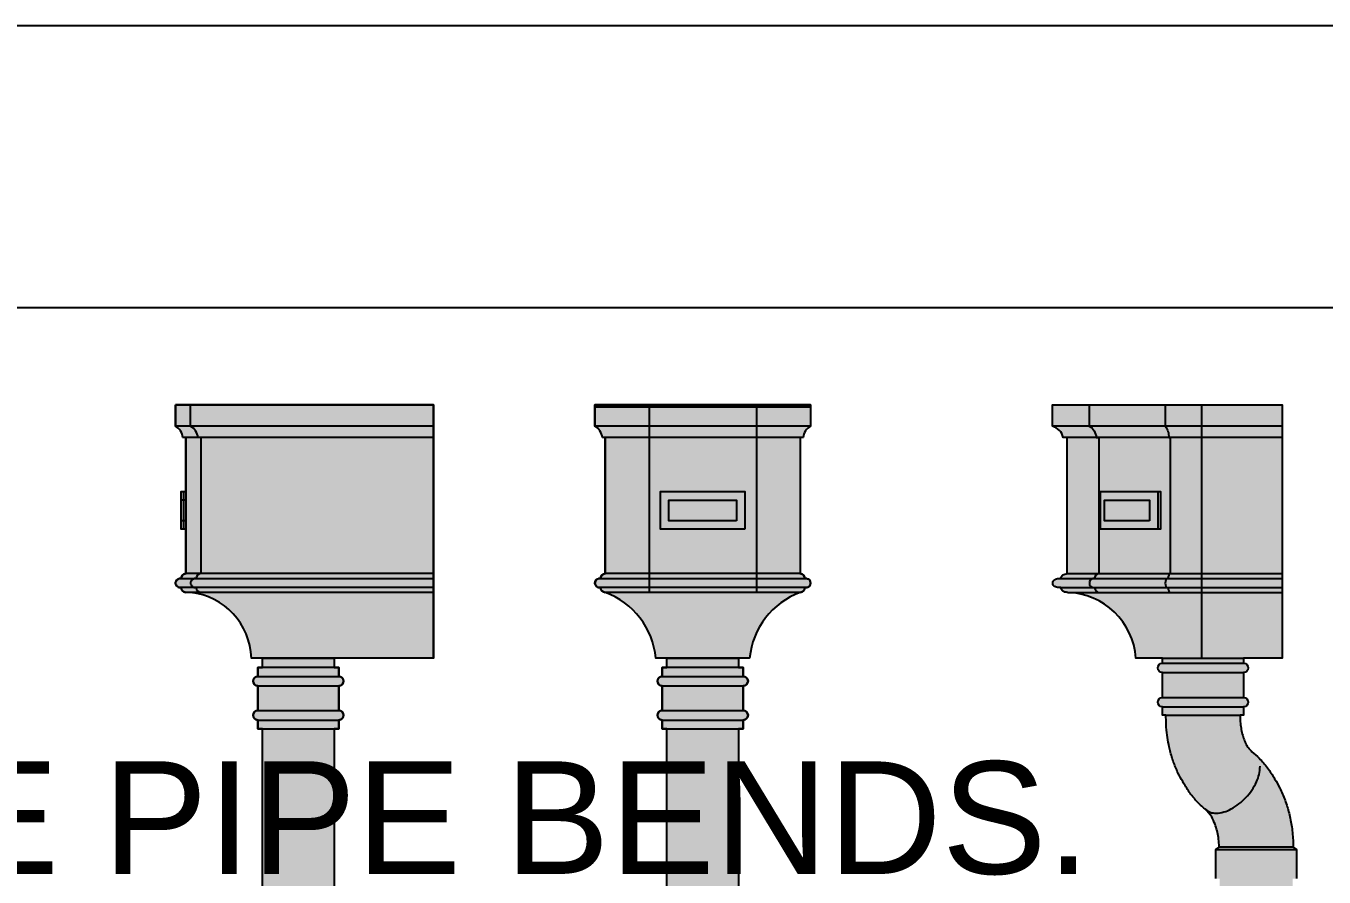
# Model space of a CAD drawing. Header units: millimetres. Extents: x 0 to 23312, y -3206 to 11448.
# Drawn here: x 16086 to 17469, y 10541 to 11448 of the extents above; entities that cross this region are included whole.
import ezdxf

# ---------------------------------------------------------------- set-up
doc = ezdxf.new("R2010")
doc.units = ezdxf.units.MM
doc.header["$LTSCALE"] = 10
for name, color, linetype in [('18 - Ladder Beam', 6, 'Continuous'), ('40 - Detail Outline', 142, 'Continuous'), ('41 - Detail', 7, 'Continuous')]:
    doc.layers.add(name, color=color, linetype=linetype)
doc.styles.add('1-20', font='romans.shx', dxfattribs={"width": 0.8, "height": 40})

msp = doc.modelspace()

# ---------------------------------------------------------------- hatches: boundary and pattern name
at = {"layer": '40 - Detail Outline', "ltscale": 10}
h = msp.add_hatch(color=69, dxfattribs=at)
h.dxf.hatch_style = 1
edge = h.paths.add_edge_path()
edge.add_line((16244.94471514746, 11043.91506429921), (16519.94471514746, 11043.91506429921))
edge.add_line((16519.94471514746, 11043.91506429921), (16519.94471514746, 10773.91506429921))
edge.add_line((16519.94471514746, 10773.91506429921), (16414.04471514746, 10773.91506429921))
edge.add_line((16414.04471514746, 10773.91506429921), (16414.04471514746, 10763.91506429921))
edge.add_line((16414.04471514746, 10763.91506429921), (16418.69471514746, 10763.91506429921))
edge.add_arc((16418.69471514746, 10763.41506429921), 0.500000000003638, 4.16889633925166e-10, 89.99999999958311, ccw=False)
edge.add_line((16419.19471514746, 10763.41506429921), (16419.19471514746, 10754.41506429921))
edge.add_arc((16419.19471514746, 10749.41506429921), 5, -90, 90, ccw=False)
edge.add_line((16419.19471514746, 10744.41506429921), (16419.19471514746, 10717.91506429921))
edge.add_arc((16419.19471514746, 10712.91506429921), 5, -90, 90, ccw=False)
edge.add_line((16419.19471514746, 10707.91506429921), (16419.19471514746, 10698.91506429921))
edge.add_arc((16418.69471514746, 10698.91506429922), 0.500000000003638, 270.0000000004169, 359.9999999995831, ccw=False)
edge.add_line((16418.69471514746, 10698.41506429921), (16414.04471514746, 10698.41506429921))
edge.add_line((16414.04471514746, 10698.41506429921), (16414.04471514746, 10510.70235918454))
edge.add_line((16414.04471514746, 10510.70235918454), (16418.69471514746, 10510.70235918454))
edge.add_arc((16418.69471514746, 10510.20235918453), 0.500000000007276, 8.33779267850332e-10, 89.99999999916622, ccw=False)
edge.add_line((16419.19471514746, 10510.20235918454), (16419.19471514746, 10501.20235918454))
edge.add_arc((16419.19471514746, 10496.20235918454), 4.999999999998181, -2.091837814077735e-11, 90, ccw=False)
edge.add_line((16424.19471514746, 10496.20235918454), (16424.19471514746, 10488.45235918454))
edge.add_line((16424.19471514746, 10488.45235918454), (16425.31771577109, 10488.41726755574))
edge.add_line((16425.31771577109, 10488.41726755574), (16425.31771577109, 10490.45235918454))
edge.add_line((16425.31771577109, 10490.45235918454), (16512.44471514746, 10490.45235918454))
edge.add_line((16512.44471514746, 10490.45235918454), (16512.44471514746, 10497.95238968411))
edge.add_line((16512.44471514746, 10497.95238968411), (16519.94471514746, 10498.45238968411))
edge.add_line((16519.94471514746, 10498.45238968411), (16519.94471514746, 10457.45238968411))
edge.add_line((16519.94471514746, 10457.45238968411), (16512.44471514746, 10457.95238968411))
edge.add_line((16512.44471514746, 10457.95238968411), (16512.44471514746, 10465.45235918454))
edge.add_line((16512.44471514746, 10465.45235918454), (16425.31771577109, 10465.45235918454))
edge.add_line((16425.31771577109, 10465.45235918454), (16425.31771577109, 10467.48745081334))
edge.add_line((16425.31771577109, 10467.48745081334), (16424.19471514746, 10467.45235918454))
edge.add_line((16424.19471514746, 10467.45235918454), (16424.19471514746, 10459.70235918454))
edge.add_arc((16419.19471514746, 10459.70235918454), 5, -90, 2.091837814077735e-11, ccw=False)
edge.add_line((16419.19471514746, 10454.70235918454), (16419.19471514746, 10445.70235918454))
edge.add_arc((16418.69471514746, 10445.70235918454), 0.5, -90, 0, ccw=False)
edge.add_line((16418.69471514746, 10445.20235918454), (16414.04471514746, 10445.20235918454))
edge.add_line((16414.04471514746, 10445.20235918454), (16414.04471514747, 10051.5303720703))
edge.add_line((16414.04471514747, 10051.5303720703), (16418.69471514747, 10051.5303720703))
edge.add_arc((16418.69471514747, 10051.03037207029), 0.500000000003638, 4.16889633925166e-10, 89.99999999958311, ccw=False)
edge.add_line((16419.19471514747, 10051.0303720703), (16419.19471514747, 10042.0303720703))
edge.add_arc((16419.19471514747, 10037.0303720703), 4.999999999998181, -2.091837814077735e-11, 90, ccw=False)
edge.add_line((16424.19471514747, 10037.0303720703), (16424.19471514747, 10029.2803720703))
edge.add_line((16424.19471514747, 10029.2803720703), (16425.3177157711, 10029.2803720703))
edge.add_line((16425.3177157711, 10029.2803720703), (16425.3177157711, 10031.2803720703))
edge.add_line((16425.3177157711, 10031.2803720703), (16547.44471514746, 10031.2803720703))
edge.add_line((16547.44471514746, 10031.2803720703), (16547.44471514746, 10038.78040256987))
edge.add_line((16547.44471514746, 10038.78040256987), (16554.94471514746, 10039.28040256987))
edge.add_line((16554.94471514746, 10039.28040256987), (16554.94471514746, 9998.280402569872))
edge.add_line((16554.94471514746, 9998.280402569872), (16547.44471514746, 9998.780402569872))
edge.add_line((16547.44471514746, 9998.780402569872), (16547.44471514746, 10006.2803720703))
edge.add_line((16547.44471514746, 10006.2803720703), (16425.3177157711, 10006.2803720703))
edge.add_line((16425.3177157711, 10006.2803720703), (16425.3177157711, 10008.3154636991))
edge.add_line((16425.3177157711, 10008.3154636991), (16424.19471514747, 10008.2803720703))
edge.add_line((16424.19471514747, 10008.2803720703), (16424.19471514747, 10000.5303720703))
edge.add_arc((16419.19471514747, 10000.5303720703), 5, -90, 2.091837814077735e-11, ccw=False)
edge.add_line((16419.19471514747, 9995.530372070298), (16419.19471514747, 9986.530372070298))
edge.add_line((16419.19471514747, 9986.530372070298), (16418.69471514747, 9986.030372070298))
edge.add_line((16418.69471514747, 9986.030372070298), (16414.04471514747, 9986.030372070265))
edge.add_line((16414.04471514747, 9986.030372070265), (16414.04471514747, 9829.268812071616))
edge.add_line((16414.04471514747, 9829.268812071616), (16337.84471514747, 9829.268812071616))
edge.add_line((16337.84471514747, 9829.268812071616), (16337.84471514747, 9986.030372070298))
edge.add_line((16337.84471514747, 9986.030372070298), (16333.19471514747, 9986.030372070298))
edge.add_arc((16333.19471514748, 9986.530372070305), 0.500000000007276, 180.0000000008338, 269.99999999937467, ccw=False)
edge.add_line((16332.69471514747, 9986.530372070298), (16332.69471514741, 9995.530372070298))
edge.add_arc((16332.69471514747, 10000.5303720703), 5, 89.99999999924961, 269.9999999992496, ccw=False)
edge.add_line((16332.69471514754, 10005.5303720703), (16332.69471514754, 10032.0303720703))
edge.add_arc((16332.69471514754, 10037.0303720703), 5, 90, 270, ccw=False)
edge.add_line((16332.69471514754, 10042.0303720703), (16332.69471514747, 10051.0303720703))
edge.add_arc((16333.19471514748, 10051.03037207029), 0.500000000003638, 90.00000000041689, 179.9999999995831, ccw=False)
edge.add_line((16333.19471514747, 10051.5303720703), (16337.84471514746, 10051.5303720703))
edge.add_line((16337.84471514746, 10051.5303720703), (16337.84471514746, 10445.20235918454))
edge.add_line((16337.84471514746, 10445.20235918454), (16333.19471514746, 10445.20235918454))
edge.add_arc((16333.19471514747, 10445.70235918454), 0.500000000003638, 180.0000000004169, 269.9999999995831, ccw=False)
edge.add_line((16332.69471514746, 10445.70235918454), (16332.69471514746, 10454.70235918454))
edge.add_arc((16332.69471514746, 10459.70235918454), 4.999999999998181, 90, 270, ccw=False)
edge.add_line((16332.69471514746, 10464.70235918454), (16332.69471514746, 10491.20235918454))
edge.add_arc((16332.69471514746, 10496.20235918454), 4.999999999998181, 90, 270, ccw=False)
edge.add_line((16332.69471514746, 10501.20235918454), (16332.69471514746, 10510.20235918454))
edge.add_arc((16333.19471514747, 10510.20235918454), 0.500000000003638, 90.00000000041689, 179.9999999995831, ccw=False)
edge.add_line((16333.19471514746, 10510.70235918454), (16337.84471514746, 10510.70235918454))
edge.add_line((16337.84471514746, 10510.70235918454), (16337.84471514746, 10698.41506429921))
edge.add_line((16337.84471514746, 10698.41506429921), (16333.19471514746, 10698.41506429921))
edge.add_arc((16333.19471514747, 10698.91506429922), 0.500000000003638, 180.0000000004169, 269.9999999995831, ccw=False)
edge.add_line((16332.69471514746, 10698.91506429921), (16332.69471514746, 10707.91506429921))
edge.add_arc((16332.69471514746, 10712.91506429921), 5, 90, 270, ccw=False)
edge.add_line((16332.69471514746, 10717.91506429921), (16332.69471514746, 10744.41506429921))
edge.add_arc((16332.69471514746, 10749.41506429921), 5, 90, 270, ccw=False)
edge.add_line((16332.69471514746, 10754.41506429921), (16332.69471514746, 10763.41506429921))
edge.add_arc((16333.19471514747, 10763.41506429921), 0.500000000007276, 90.00000000083378, 179.9999999991662, ccw=False)
edge.add_line((16333.19471514746, 10763.91506429921), (16337.84471514746, 10763.91506429921))
edge.add_line((16337.84471514746, 10763.91506429921), (16337.84471514746, 10773.91506429921))
edge.add_line((16337.84471514746, 10773.91506429921), (16325.94471514746, 10773.91506429921))
edge.add_arc((16253.15925611069, 10771.50713805079), 72.82527827623557, 1.894797594962886, 83.86300961171791)
edge.add_line((16260.94471514745, 10843.91506429921), (16255.9447151475, 10843.91506429921))
edge.add_arc((16256.37763868084, 10849.23526670664), 5.337787598035921, 181.7664252576093, 265.3478915647612, ccw=False)
edge.add_arc((16250.31456452864, 10854.40151545815), 5.380242507187845, 185.187445101701, 277.7746380904081, ccw=False)
edge.add_arc((16250.21775872651, 10853.48114409086), 5.279263386103068, 81.01351361606947, 175.2853507153465, ccw=False)
edge.add_arc((16256.37621288133, 10858.59782223606), 5.334721497187665, 94.63942427843688, 178.9497316405184, ccw=False)
edge.add_line((16255.94471514747, 10863.91506429922), (16255.94471514746, 10911.37240311076))
edge.add_line((16255.94471514746, 10911.37240311076), (16250.94471514746, 10911.37240311076))
edge.add_line((16250.94471514746, 10911.37240311076), (16250.94471514746, 10951.37240311076))
edge.add_line((16250.94471514746, 10951.37240311076), (16255.94471514746, 10951.37240311076))
edge.add_line((16255.94471514746, 10951.37240311076), (16255.94471514746, 11009.11506429921))
edge.add_line((16255.94471514746, 11009.11506429921), (16252.94471514746, 11009.11506429921))
edge.add_arc((16237.47988693232, 11007.47184548912), 15.55188348019644, 6.065218505009359, 61.31491654688374)
edge.add_line((16244.94471514748, 11021.11506429921), (16244.94471514748, 11043.91506429921))
h = msp.add_hatch(color=69, dxfattribs=at)
h.dxf.hatch_style = 1
edge = h.paths.add_edge_path()
edge.add_line((16768.78887425286, 9829.268812071616), (16768.78887425286, 9986.030372070298))
edge.add_line((16768.78887425286, 9986.030372070298), (16764.13887425286, 9986.030372070298))
edge.add_line((16764.13887425286, 9986.030372070298), (16763.63887425286, 9986.530372070298))
edge.add_line((16763.63887425286, 9986.530372070298), (16763.63887425286, 9995.530372070298))
edge.add_arc((16763.63887425286, 10000.5303720703), 5, 90, 270, ccw=False)
edge.add_line((16763.63887425286, 10005.5303720703), (16763.63887425286, 10010.49257984317))
edge.add_arc((16782.38887425286, 10018.7803720703), 20.50000000000003, 156.1538243013074, 203.8461756986926, ccw=False)
edge.add_line((16763.63887425286, 10027.06816429742), (16763.63887425286, 10032.0303720703))
edge.add_arc((16763.63887425286, 10037.0303720703), 5, 90, 270.00000000004167, ccw=False)
edge.add_line((16763.63887425286, 10042.0303720703), (16763.63887425286, 10051.0303720703))
edge.add_arc((16764.13887425287, 10051.03037207029), 0.500000000007276, 90.00000000083378, 179.9999999991662, ccw=False)
edge.add_line((16764.13887425286, 10051.5303720703), (16768.78887425285, 10051.5303720703))
edge.add_line((16768.78887425285, 10051.5303720703), (16768.78887425286, 10445.20235918454))
edge.add_line((16768.78887425286, 10445.20235918454), (16764.13887425286, 10445.20235918454))
edge.add_line((16764.13887425286, 10445.20235918454), (16763.63887425286, 10445.70235918454))
edge.add_line((16763.63887425286, 10445.70235918454), (16763.63887425286, 10454.70235918454))
edge.add_arc((16763.63887425286, 10459.70235918454), 5, 90, 270, ccw=False)
edge.add_line((16763.63887425286, 10464.70235918454), (16763.63887425286, 10469.66456695741))
edge.add_arc((16782.38887425286, 10477.95235918454), 20.50000000000003, 156.1538243013074, 203.8461756986926, ccw=False)
edge.add_line((16763.63887425286, 10486.24015141166), (16763.63887425286, 10491.20235918454))
edge.add_arc((16763.63887425286, 10496.20235918454), 4.999999999998181, 90, 270, ccw=False)
edge.add_line((16763.63887425286, 10501.20235918454), (16763.63887425286, 10510.20235918454))
edge.add_arc((16764.13887425287, 10510.20235918454), 0.500000000003638, 90.00000000041689, 179.9999999995831, ccw=False)
edge.add_line((16764.13887425286, 10510.70235918454), (16768.78887425286, 10510.70235918454))
edge.add_line((16768.78887425286, 10510.70235918454), (16768.78887425286, 10698.41506429921))
edge.add_line((16768.78887425286, 10698.41506429921), (16764.14436875836, 10698.41506429921))
edge.add_arc((16764.13892511687, 10698.91508553258), 0.5000508644615969, 180.0024329169312, 270.6237442338531, ccw=False)
edge.add_line((16763.63887425286, 10698.91506429921), (16763.63887425286, 10707.91506429921))
edge.add_arc((16763.63887425286, 10712.91506429921), 5, 90, 270, ccw=False)
edge.add_line((16763.63887425286, 10717.91506429921), (16763.63887425287, 10744.41506429921))
edge.add_arc((16763.63887425286, 10749.41506429921), 5, 90.00000000004172, 270.00000000004167, ccw=False)
edge.add_line((16763.63887425286, 10754.41506429921), (16763.63887425286, 10763.41506429921))
edge.add_arc((16764.13887425287, 10763.41506429921), 0.500000000007276, 90.00000000083378, 179.9999999991662, ccw=False)
edge.add_line((16764.13887425286, 10763.91506429921), (16768.78887425286, 10763.91506429921))
edge.add_line((16768.78887425286, 10763.91506429921), (16768.78887425286, 10773.91506429921))
edge.add_line((16768.78887425286, 10773.91506429921), (16756.88887425284, 10773.91506429937))
edge.add_arc((16674.45924064831, 10766.15506123285), 82.79409486049988, 5.378028208219111, 69.91721307197159)
edge.add_arc((16703.32037198681, 10849.23230636237), 5.334721497237649, 181.0502683591204, 265.36057572258727, ccw=False)
edge.add_line((16697.98654673076, 10849.13452297461), (16696.3472558942, 10849.13452297458))
edge.add_arc((16696.68105509941, 10853.91506429921), 4.792180846541191, 93.99416998851018, 266.0058300114898, ccw=False)
edge.add_line((16696.3472558942, 10858.69560562385), (16697.98654673073, 10858.69560562385))
edge.add_arc((16703.32037198674, 10858.59782223606), 5.334721497185846, 94.63942427867221, 178.949731640518, ccw=False)
edge.add_line((16702.88887425285, 10863.91506429921), (16702.88887425286, 11009.11506429928))
edge.add_line((16702.88887425286, 11009.11506429928), (16699.88887425286, 11009.11506429928))
edge.add_arc((16684.42404603773, 11007.47184548912), 15.55188348019631, 6.065218505258759, 61.31491654688374)
edge.add_line((16691.88887425288, 11021.11506429921), (16691.88887425286, 11043.91506429921))
edge.add_line((16691.88887425286, 11043.91506429921), (16806.88887425286, 11043.91506429921))
edge.add_line((16806.88887425286, 11043.91506429921), (16921.88887425286, 11043.91506429921))
edge.add_line((16921.88887425286, 11043.91506429921), (16921.88887425284, 11021.11506429921))
edge.add_arc((16929.353702468, 11007.47184548912), 15.5518834801961, 118.6850834531163, 173.9347814947413)
edge.add_line((16913.88887425287, 11009.11506429928), (16910.88887425287, 11009.11506429928))
edge.add_line((16910.88887425287, 11009.11506429928), (16910.88887425287, 10863.91506429921))
edge.add_arc((16910.45737651899, 10858.59782223606), 5.334721497186941, 1.0502683594820041, 85.3605757213279, ccw=False)
edge.add_line((16915.79120177499, 10858.69560562385), (16917.43049261152, 10858.69560562385))
edge.add_arc((16917.09669340632, 10853.91506429921), 4.792180846541191, -86.00583001148982, 86.00583001148982, ccw=False)
edge.add_line((16917.43049261152, 10849.13452297458), (16915.79120177497, 10849.13452297461))
edge.add_arc((16910.45737651891, 10849.23230636237), 5.334721497236169, 274.63942427741273, 358.94973164087963, ccw=False)
edge.add_arc((16939.31850785741, 10766.15506123285), 82.7940948605011, 110.0827869280284, 174.6219717917809)
edge.add_line((16856.88887425288, 10773.91506429937), (16844.98887425286, 10773.91506429921))
edge.add_line((16844.98887425286, 10773.91506429921), (16844.98887425286, 10763.91506429921))
edge.add_line((16844.98887425286, 10763.91506429921), (16849.63887425286, 10763.91506429921))
edge.add_arc((16849.63887425285, 10763.41506429921), 0.500000000007276, 8.33779267850332e-10, 89.99999999916622, ccw=False)
edge.add_line((16850.13887425286, 10763.41506429921), (16850.13887425287, 10754.41506429921))
edge.add_arc((16850.13887425286, 10749.41506429921), 5, -90.00000000004172, 89.99999999995828, ccw=False)
edge.add_line((16850.13887425286, 10744.41506429921), (16850.13887425286, 10717.91506429921))
edge.add_arc((16850.13887425286, 10712.91506429921), 5, -90, 90, ccw=False)
edge.add_line((16850.13887425286, 10707.91506429921), (16850.13887425286, 10698.91506429921))
edge.add_arc((16849.63882338885, 10698.91508553258), 0.5000508644585996, 269.3762557661469, 359.99756708306876, ccw=False)
edge.add_line((16849.63337974736, 10698.41506429921), (16844.98887425286, 10698.41506429921))
edge.add_line((16844.98887425286, 10698.41506429921), (16844.98887425286, 10510.70235918454))
edge.add_line((16844.98887425286, 10510.70235918454), (16849.63887425286, 10510.70235918454))
edge.add_arc((16849.63887425286, 10510.20235918454), 0.500000000003638, 4.16889633925166e-10, 89.99999999958311, ccw=False)
edge.add_line((16850.13887425286, 10510.20235918454), (16850.13887425286, 10501.20235918454))
edge.add_arc((16850.13887425286, 10496.20235918454), 5, -90, 90, ccw=False)
edge.add_line((16850.13887425286, 10491.20235918454), (16850.13887425286, 10486.24015141166))
edge.add_arc((16831.38887425286, 10477.95235918454), 20.50000000000003, -23.846175698692605, 23.84617569869272, ccw=False)
edge.add_line((16850.13887425286, 10469.66456695741), (16850.13887425286, 10464.70235918454))
edge.add_arc((16850.13887425286, 10459.70235918454), 5, -90, 90, ccw=False)
edge.add_line((16850.13887425286, 10454.70235918454), (16850.13887425286, 10445.70235918454))
edge.add_line((16850.13887425286, 10445.70235918454), (16849.63887425286, 10445.20235918454))
edge.add_line((16849.63887425286, 10445.20235918454), (16844.98887425286, 10445.20235918454))
edge.add_line((16844.98887425286, 10445.20235918454), (16844.98887425287, 10051.5303720703))
edge.add_line((16844.98887425287, 10051.5303720703), (16849.63887425286, 10051.5303720703))
edge.add_arc((16849.63887425285, 10051.03037207029), 0.500000000007276, 8.33779267850332e-10, 89.99999999916622, ccw=False)
edge.add_line((16850.13887425286, 10051.0303720703), (16850.13887425287, 10042.0303720703))
edge.add_arc((16850.13887425287, 10037.0303720703), 5, -90.00000000004172, 90, ccw=False)
edge.add_line((16850.13887425286, 10032.0303720703), (16850.13887425286, 10027.06816429742))
edge.add_arc((16831.38887425286, 10018.7803720703), 20.50000000000003, -23.846175698692605, 23.84617569869272, ccw=False)
edge.add_line((16850.13887425286, 10010.49257984317), (16850.13887425286, 10005.5303720703))
edge.add_arc((16850.13887425286, 10000.5303720703), 5, -90, 90, ccw=False)
edge.add_line((16850.13887425286, 9995.530372070298), (16850.13887425286, 9986.530372070298))
edge.add_line((16850.13887425286, 9986.530372070298), (16849.63887425286, 9986.030372070298))
edge.add_line((16849.63887425286, 9986.030372070298), (16844.98887425286, 9986.030372070298))
edge.add_line((16844.98887425286, 9986.030372070298), (16844.98887425286, 9829.268812071616))
edge.add_line((16844.98887425286, 9829.268812071616), (16768.78887425286, 9829.268812071616))
h = msp.add_hatch(color=69, dxfattribs=at)
h.dxf.hatch_style = 1
edge = h.paths.add_edge_path()
edge.add_line((17357.65027575998, 10538.88421380712), (17353.65028440296, 10538.88421380712))
edge.add_line((17353.65028440296, 10538.88421380712), (17353.65028440296, 10569.88421380714))
edge.add_line((17353.65028440296, 10569.88421380714), (17357.150284403, 10572.38421380716))
edge.add_line((17357.150284403, 10572.38421380716), (17357.15028440308, 10574.97670746322))
edge.add_arc((17278.33748012409, 10571.23142149009), 78.90174450124003, 2.720722428920842, 8.294913250496718)
edge.add_arc((17283.44211266103, 10571.94209862934), 73.74799281344862, 8.320702453600727, 14.05121751139768)
edge.add_arc((17288.14962729754, 10573.13348415949), 68.8920770379878, 14.04056820595544, 20.03746312387953)
edge.add_arc((17295.76378394384, 10575.98339701868), 60.76237471889052, 19.97284146530163, 28.21651212099495)
edge.add_arc((17315.48264443476, 10582.76188525159), 40.32127995056792, 32.98256180398889, 48.69929757914829)
edge.add_arc((17396.17707677807, 10679.46327368951), 85.6452947585652, 222.7116052505149, 230.8417587886681, ccw=False)
edge.add_arc((17404.34102816617, 10686.93991163349), 96.71545743487684, 215.2706546808768, 222.6855303643771, ccw=False)
edge.add_arc((17415.36548523993, 10694.76089795687), 110.2323413983698, 208.4855320781113, 215.2807160967917, ccw=False)
edge.add_arc((17390.17615633869, 10687.16990669009), 84.64079728797614, 204.7859388571907, 212.1038940770854, ccw=False)
edge.add_arc((17424.63017544595, 10704.29984561588), 123.1072821934682, 199.2258361013027, 205.3015315767787, ccw=False)
edge.add_arc((17435.12657225286, 10707.98538118455), 134.2318948828568, 193.500915177274, 199.2359102155466, ccw=False)
edge.add_arc((17444.68376999142, 10710.27806788554), 144.0602435516879, 185.2848319357842, 193.5001591473432, ccw=False)
edge.add_arc((17452.64077181995, 10711.09880389687), 152.0590400092086, 179.9920761967146, 185.3166156297447, ccw=False)
edge.add_line((17300.58173326487, 10711.11983312323), (17300.58173326503, 10712.92819467015))
edge.add_line((17300.58173326503, 10712.92819467015), (17296.83173326503, 10712.92819467117))
edge.add_line((17296.83173326503, 10712.92819467117), (17296.83173326503, 10721.92819467119))
edge.add_arc((17296.83173326503, 10726.92819467118), 4.999999999992724, 90, 270, ccw=False)
edge.add_line((17296.83173326503, 10731.92819467117), (17296.83173326503, 10758.42819467114))
edge.add_arc((17296.83173326503, 10763.42819467113), 4.999999999992724, 90, 270, ccw=False)
edge.add_line((17296.83173326503, 10768.42819467113), (17296.83173326503, 10773.9150642991))
edge.add_line((17296.83173326503, 10773.9150642991), (17268.55002979017, 10773.9150642991))
edge.add_arc((17193.25249077684, 10768.4637207563), 75.49461257524212, 4.140839074708475, 88.06005692599503)
edge.add_line((17195.80812875132, 10843.91506429921), (17195.20812875134, 10843.91506429921))
edge.add_arc((17195.62744819043, 10853.08222390957), 9.176744744934679, 238.1623706051034, 267.3810318256782, ccw=False)
edge.add_arc((17193.22756042651, 10849.54096717769), 4.905281590328951, 185.5010285450612, 240.1572541511605, ccw=False)
edge.add_line((17188.34487022027, 10849.07072912066), (17186.07988966707, 10849.07072912066))
edge.add_arc((17186.42592520722, 10857.40202501662), 8.33847899206114, 238.35322921494162, 267.6216200738413, ccw=False)
edge.add_arc((17184.22421872024, 10854.13232571084), 4.402657371024692, 183.2442571060799, 240.4197816247761, ccw=False)
edge.add_arc((17184.22421872024, 10853.63400903367), 4.402657371026923, 119.58021837521221, 176.7557428939201, ccw=False)
edge.add_arc((17186.42592520722, 10850.36430972789), 8.338478992061674, 92.37837992615817, 121.6467707850519, ccw=False)
edge.add_line((17186.07988966707, 10858.69560562385), (17188.34487022039, 10858.69560562381))
edge.add_arc((17193.19911036198, 10858.31233315278), 4.86934750652631, 120.05697364317851, 175.4855073088896, ccw=False)
edge.add_arc((17195.6218236462, 10854.76966519448), 9.15475112993492, 92.59002628212761, 122.07604630660569, ccw=False)
edge.add_line((17195.20812875127, 10863.91506429921), (17195.20812875126, 11009.11506429928))
edge.add_line((17195.20812875126, 11009.11506429928), (17191.00812875126, 11009.11506429928))
edge.add_arc((17177.85868220084, 11006.8685883957), 13.33996246500327, 9.694918960255537, 46.59906096397138)
edge.add_arc((17172.34162633345, 11001.28915541994), 21.18526188757347, 46.12612914901072, 69.3634611695572)
edge.add_line((17179.80812875131, 11021.11506429921), (17179.80812875126, 11043.91506429921))
edge.add_line((17179.80812875126, 11043.91506429921), (17424.30774052829, 11043.91485260561))
edge.add_line((17424.30774052829, 11043.91485260561), (17424.30774052829, 10773.99851658708))
edge.add_line((17424.30774052829, 10773.99851658708), (17383.33173326501, 10773.9150642991))
edge.add_line((17383.33173326501, 10773.9150642991), (17383.33173326501, 10768.42819467113))
edge.add_arc((17383.33173326501, 10763.42819467113), 4.999999999992724, -90, 90, ccw=False)
edge.add_line((17383.33173326501, 10758.42819467114), (17383.33173326501, 10731.92819467117))
edge.add_arc((17383.33173326501, 10726.92819467118), 4.999999999994543, -90, 90, ccw=False)
edge.add_line((17383.33173326501, 10721.92819467119), (17383.33173326501, 10712.92819467117))
edge.add_line((17383.33173326501, 10712.92819467117), (17379.58918175386, 10712.92819467117))
edge.add_arc((17462.64943615704, 10711.78602837649), 83.06810702890078, 179.2121721234114, 185.1458145564993)
edge.add_arc((17449.09978520466, 10710.7846977732), 69.4835975654399, 185.3255624027278, 190.7423484064651)
edge.add_arc((17445.71042151317, 10710.13096257846), 66.03178074545656, 190.7332153586959, 196.3372751869758)
edge.add_arc((17441.12946536782, 10708.77730642108), 61.25502167406321, 196.3275316608469, 202.2194440796972)
edge.add_arc((17430.17436554552, 10704.10639826466), 49.34742832057916, 202.0089048037615, 208.2960620721019)
edge.add_arc((17413.03973349408, 10697.37769133805), 31.14824119671614, 212.3418030533696, 219.433404620784)
edge.add_arc((17416.60539705417, 10699.87408734391), 35.48948966743738, 218.8897864751187, 226.652246751823)
edge.add_arc((17284.25619710006, 10546.85520416623), 166.8654931445822, 46.11801850173828, 49.67233178143391, ccw=False)
edge.add_arc((17331.0117802376, 10598.61705452502), 97.17179624269667, 36.94395284741762, 44.83247982627188, ccw=False)
edge.add_arc((17319.49094337632, 10589.92666258781), 111.6027423025049, 29.76240695655042, 36.954815859462826, ccw=False)
edge.add_arc((17300.71450955334, 10574.39354712154), 135.677006337878, 26.690419263172487, 31.520891840947627, ccw=False)
edge.add_arc((17308.7332610255, 10579.12468451147), 126.3891442246604, 20.02605169022638, 26.406979675107095, ccw=False)
edge.add_arc((17297.16328231478, 10574.8781928834), 138.713770104015, 14.040568206040575, 20.037463123945486, ccw=False)
edge.add_arc((17287.68473077034, 10572.47934550261), 148.4911264219295, 8.320702453494278, 14.051217511400978, ccw=False)
edge.add_arc((17269.71044232776, 10570.11155925314), 166.6190610283747, 2.6577014420856813, 8.231892263743816, ccw=False)
edge.add_line((17436.15028440351, 10577.83751989093), (17436.15028440297, 10572.38421380716))
edge.add_line((17436.15028440297, 10572.38421380716), (17439.650284403, 10569.88421380714))
edge.add_line((17439.650284403, 10569.88421380714), (17439.650284403, 10538.88421380712))
edge.add_line((17439.650284403, 10538.88421380712), (17435.65027575997, 10538.88421380712))
edge.add_line((17435.65027575997, 10538.88421380712), (17435.65027575997, 10420.68905763759))
edge.add_line((17435.65027575997, 10420.68905763759), (17439.90027575997, 10420.68905763759))
edge.add_line((17439.90027575997, 10420.68905763759), (17439.90027575997, 10411.68905763758))
edge.add_arc((17439.90027575997, 10406.68905763758), 4.999999999992724, -90, 90, ccw=False)
edge.add_line((17439.90027575997, 10401.68905763759), (17439.90027575997, 10375.18905763762))
edge.add_arc((17439.90027575997, 10370.18905763763), 4.999999999992724, -90, 90, ccw=False)
edge.add_line((17439.90027575997, 10365.18905763764), (17439.90027575997, 10356.18905763762))
edge.add_line((17439.90027575997, 10356.18905763762), (17435.65027575997, 10356.18905763762))
edge.add_line((17435.65027575997, 10356.18905763762), (17435.65027575997, 10308.66411823454))
edge.add_line((17435.65027575997, 10308.66411823454), (17439.65027576, 10308.66411823454))
edge.add_line((17439.65027576, 10308.66411823454), (17439.65027576, 10278.66411823454))
edge.add_line((17439.65027576, 10278.66411823454), (17435.65027575999, 10274.66411823454))
edge.add_arc((17288.0968822041, 10273.92185087749), 147.5552605320816, -5.347891082983608, 0.2882239917793754, ccw=False)
edge.add_arc((17287.88440784465, 10273.82463811436), 147.7577955158619, 349.2901565134938, 354.6973199149209, ccw=False)
edge.add_arc((17295.06093616543, 10272.44467731598), 140.4498321340368, 343.70599729678645, 349.2992414029398, ccw=False)
edge.add_arc((17304.7693325674, 10269.58388150861), 130.3287358625571, 337.836323803752, 343.715687815798, ccw=False)
edge.add_arc((17315.91699591319, 10265.01983771425), 118.2829733907149, 331.5743543930525, 337.8466456318295, ccw=False)
edge.add_arc((16794.11522596, 10568.2477955856), 721.747549521951, 329.2463595943542, 330.1228481871254, ccw=False)
edge.add_arc((17325.48295443331, 10254.13995215325), 104.5007793029881, 321.19951580196, 328.27170483253497, ccw=False)
edge.add_arc((17335.77001123551, 10245.85021552426), 91.28930584911299, 313.4690485544226, 321.2086075207919, ccw=False)
edge.add_arc((17344.95280800284, 10236.06232735576), 77.8683939034236, 304.84743242709834, 313.5200559782011, ccw=False)
edge.add_arc((17356.98894430605, 10184.52899318806), 34.7351478456491, 336.5040690386153, 339.1351741043546, ccw=False)
edge.add_arc((17366.86346544493, 10181.44357049085), 24.47428832782995, 315.7554593877394, 333.9111444137179, ccw=False)
edge.add_line((17384.39607291648, 10164.36731608883), (17378.22523626217, 10160.39858999625))
edge.add_line((17378.22523626217, 10160.39858999625), (17364.79762844333, 10152.88681311791))
edge.add_arc((17353.07527799451, 10164.33172084362), 16.38290001480851, 270.7268118969065, 315.6861207791168, ccw=False)
edge.add_arc((16975.1340843977, 10432.08670064064), 473.0013308514096, 322.6743387477921, 323.0792456751576, ccw=False)
edge.add_arc((17401.93495648575, 10117.85880344392), 57.61566897810975, 151.57435439291, 157.8466456319315)
edge.add_arc((17407.36498638244, 10115.63565645031), 63.48316320730564, 157.8363238038502, 163.7156878156445)
edge.add_arc((17412.09394894679, 10114.24216202398), 68.41315199181201, 163.7059972968557, 169.2992414029752)
edge.add_arc((17415.5896378706, 10113.56998273841), 71.97286297014129, 169.2901565133845, 174.6973199149155)
edge.add_arc((17422.30226167886, 10113.04823112683), 78.70504268270003, 174.7707316857641, 180.0863501880685)
edge.add_line((17343.59730837893, 10112.92961518823), (17343.59730837893, 10073.16411823454))
edge.add_line((17343.59730837893, 10073.16411823454), (17347.84730837891, 10073.16411823454))
edge.add_line((17347.84730837891, 10073.16411823454), (17347.84730837891, 10064.16411823452))
edge.add_arc((17347.84730837891, 10059.16411823453), 4.999999999992724, -90, 90, ccw=False)
edge.add_line((17347.84730837891, 10054.16411823454), (17347.84730837891, 10027.66411823457))
edge.add_arc((17347.84730837891, 10022.66411823457), 4.999999999994543, -90, 90, ccw=False)
edge.add_line((17347.84730837891, 10017.66411823458), (17347.84730837891, 10008.66411823457))
edge.add_line((17347.84730837891, 10008.66411823457), (17343.59730837893, 10008.66411823457))
edge.add_line((17343.59730837893, 10008.66411823457), (17343.59730837893, 9961.51707052335))
edge.add_line((17343.59730837893, 9961.51707052335), (17347.84730837891, 9961.51707052335))
edge.add_line((17347.84730837891, 9961.51707052335), (17347.84730837891, 9952.517070523334))
edge.add_arc((17347.84730837891, 9947.517070523341), 4.999999999992724, -90, 90, ccw=False)
edge.add_line((17347.84730837891, 9942.517070523349), (17347.84730837891, 9916.017070523381))
edge.add_arc((17347.84730837891, 9911.017070523387), 4.999999999994543, -90, 90, ccw=False)
edge.add_line((17347.84730837891, 9906.017070523394), (17347.84730837891, 9897.01707052338))
edge.add_line((17347.84730837891, 9897.01707052338), (17343.59730837893, 9897.01707052338))
edge.add_line((17343.59730837893, 9897.01707052338), (17343.59730837893, 9803.994119469633))
edge.add_line((17343.59730837893, 9803.994119469633), (17265.59730837892, 9803.994119469633))
edge.add_line((17265.59730837892, 9803.994119469633), (17265.59730837892, 9897.01707052338))
edge.add_line((17265.59730837892, 9897.01707052338), (17261.34730837894, 9897.01707052338))
edge.add_line((17261.34730837894, 9897.01707052338), (17261.34730837894, 9906.017070523394))
edge.add_arc((17261.34730837894, 9911.017070523387), 4.999999999992724, 90, 270, ccw=False)
edge.add_line((17261.34730837894, 9916.017070523381), (17261.34730837894, 9942.517070523349))
edge.add_arc((17261.34730837894, 9947.517070523341), 4.999999999992724, 90, 270, ccw=False)
edge.add_line((17261.34730837894, 9952.517070523334), (17261.34730837894, 9961.51707052335))
edge.add_line((17261.34730837894, 9961.51707052335), (17265.59730837892, 9961.51707052335))
edge.add_line((17265.59730837892, 9961.51707052335), (17265.59730837892, 10008.66411823457))
edge.add_line((17265.59730837892, 10008.66411823457), (17261.34730837894, 10008.66411823457))
edge.add_line((17261.34730837894, 10008.66411823457), (17261.34730837894, 10017.66411823458))
edge.add_arc((17261.34730837894, 10022.66411823457), 4.999999999992724, 90, 270, ccw=False)
edge.add_line((17261.34730837894, 10027.66411823457), (17261.34730837894, 10054.16411823454))
edge.add_arc((17261.34730837894, 10059.16411823453), 4.999999999992724, 90, 270, ccw=False)
edge.add_line((17261.34730837894, 10064.16411823452), (17261.34730837894, 10073.16411823454))
edge.add_line((17261.34730837894, 10073.16411823454), (17265.59730837892, 10073.16411823454))
edge.add_line((17265.59730837892, 10073.16411823454), (17265.59730837892, 10113.8321563323))
edge.add_arc((17412.32051605922, 10113.73032038249), 146.7232430208533, 174.6446143110182, 179.9602328133207, ccw=False)
edge.add_arc((17413.36317628928, 10113.76909530906), 147.7577955108617, 169.2901565133841, 174.6973199150059, ccw=False)
edge.add_arc((17406.1866479756, 10115.1490561063), 140.4498321362161, 163.7059972968499, 169.2992414029107, ccw=False)
edge.add_arc((17396.47825157353, 10118.0098519134), 130.3287358647157, 157.8363238037966, 163.7156878157378, ccw=False)
edge.add_arc((17385.33058822353, 10122.57389570949), 118.2829733883288, 151.5743543929629, 157.8466456318831, ccw=False)
edge.add_arc((17485.65444776363, 10063.93274642348), 234.4566256996685, 146.3513746427725, 150.6419758781343, ccw=False)
edge.add_arc((17370.38479160348, 10137.51539886048), 97.76326032685634, 137.423874051692, 144.817608777192, ccw=False)
edge.add_arc((17361.12746395808, 10146.0360591131), 85.18154255982978, 129.3258779551218, 137.4314163529888, ccw=False)
edge.add_arc((17379.59818407867, 10120.9071203772), 116.3371064804752, 127.19696418041889, 128.5196964502954, ccw=False)
edge.add_arc((17330.83705613436, 10204.87076166764), 23.26188995347639, 116.6333678828988, 158.021213473915, ccw=False)
edge.add_line((17320.40922194699, 10225.66440969699), (17340.00766642014, 10237.14491266789))
edge.add_arc((17347.87721260151, 10215.00484982905), 23.497066617103, 92.26886032246159, 109.56743680605479, ccw=False)
edge.add_arc((17322.5223436614, 10260.55567990209), 32.92027968882255, 317.896359469361, 328.1713397074389)
edge.add_arc((17267.18793792754, 10283.8603890381), 92.70043510296696, 333.9800293682937, 337.2477894697178)
edge.add_arc((17293.88259775817, 10271.95807697178), 63.48316320548445, 337.8363238038294, 343.7156878157784)
edge.add_arc((17289.15363519323, 10273.35157139857), 68.41315199068991, 343.7059972967477, 349.2992414029448)
edge.add_arc((17285.65794626558, 10274.02375068471), 71.97286297289169, 349.2901565134803, 354.6973199148279)
edge.add_arc((17278.94532246028, 10274.54550229575), 78.70504268245274, 354.7707316858713, 360.0863501882052)
edge.add_line((17357.65027575997, 10274.66411823454), (17353.65027575997, 10278.66411823454))
edge.add_line((17353.65027575997, 10278.66411823454), (17353.65027575996, 10308.66411823454))
edge.add_line((17353.65027575996, 10308.66411823454), (17357.65027575998, 10308.66411823454))
edge.add_line((17357.65027575998, 10308.66411823454), (17357.65027575998, 10356.18905763762))
edge.add_line((17357.65027575998, 10356.18905763762), (17353.40027575999, 10356.18905763762))
edge.add_line((17353.40027575999, 10356.18905763762), (17353.40027575999, 10365.18905763764))
edge.add_arc((17353.40027575999, 10370.18905763763), 4.999999999992724, 90, 270, ccw=False)
edge.add_line((17353.40027575999, 10375.18905763762), (17353.40027575999, 10401.68905763759))
edge.add_arc((17353.40027575999, 10406.68905763758), 4.999999999992724, 90, 270, ccw=False)
edge.add_line((17353.40027575999, 10411.68905763758), (17353.40027575999, 10420.68905763759))
edge.add_line((17353.40027575999, 10420.68905763759), (17357.65027575998, 10420.68905763759))
edge.add_line((17357.65027575998, 10420.68905763759), (17357.65027575998, 10538.88421380712))

# ---------------------------------------------------------------- linework, layer by layer
at = {"color": 9}
for p, q in [((16519.94471514746, 11043.91506429921), (16244.94471514746, 11043.91506429921)), ((16244.94471514746, 11043.91506429921), (16244.94471514746, 11021.11506429921)), ((16519.94471514746, 10853.91506429921), (16519.94471514746, 11043.91506429921)), ((16921.88887425286, 11043.91506429921), (16691.88887425286, 11043.91506429921)), ((16691.88887425286, 11043.91506429921), (16691.88887425286, 11021.11506429921)), ((16749.65252216785, 11043.91506429921), (16749.65252216785, 10843.91506429921)), ((16864.12522633788, 11043.91506429921), (16864.12522633788, 10843.91506429921)), ((16921.88887425286, 11043.91506429921), (16921.88887425286, 11021.11506429921)), ((16519.94471514746, 11009.11506429921), (16252.94471514746, 11009.11506429921)), ((16255.94471514746, 11009.11506429921), (16255.94471514746, 10863.91506429921)), ((16702.88887425286, 11009.11506429921), (16699.88887425286, 11009.11506429921)), ((16910.88887425286, 11009.11506429921), (16702.88887425286, 11009.11506429921)), ((16702.88887425286, 11009.11506429921), (16702.88887425286, 10863.91506429921)), ((16910.88887425286, 11009.11506429921), (16910.88887425286, 10863.91506429921)), ((16913.88887425286, 11009.11506429921), (16910.88887425286, 11009.11506429921)), ((16519.94471514746, 10863.91506429921), (16255.94471514746, 10863.91506429921)), ((16910.88887425286, 10863.91506429921), (16702.88887425285, 10863.91506429921)), ((16519.94471514746, 10773.91506429921), (16519.94471514746, 10853.91506429921)), ((16260.94471514746, 10843.91506429921), (16255.94471514746, 10843.91506429921)), ((16519.94471514746, 10843.91506429921), (16260.94471514746, 10843.91506429921)), ((16910.88887425286, 10843.91506429921), (16702.88887425286, 10843.91506429921)), ((16519.94471514746, 10773.91506429921), (16325.94471514746, 10773.91506429921)), ((16856.88887425286, 10773.91506429921), (16756.88887425286, 10773.91506429921)), ((16332.69471514746, 10754.41506429921), (16419.19471514746, 10754.41506429921)), ((16763.63887425286, 10754.41506429921), (16850.13887425286, 10754.41506429921)), ((16332.69471514746, 10744.41506429921), (16419.19471514746, 10744.41506429921)), ((16763.63887425286, 10744.41506429921), (16850.13887425286, 10744.41506429921)), ((16332.69471514746, 10717.91506429921), (16419.19471514746, 10717.91506429921)), ((16332.69471514746, 10707.91506429921), (16419.19471514746, 10707.91506429921)), ((16763.63887425286, 10717.91506429921), (16850.13887425286, 10717.91506429921)), ((16763.63887425286, 10707.91506429921), (16850.13887425286, 10707.91506429921))]:
    msp.add_line(p, q, dxfattribs=at)
at = {"color": 251}
for p, q in [((16921.88887425286, 11041.41506429921), (16691.88887425286, 11041.41506429921)), ((16519.94471514746, 11021.11506429921), (16244.94471514746, 11021.11506429921)), ((16921.88887425286, 11021.11506429921), (16691.88887425286, 11021.11506429921)), ((16251.0423876254, 10858.69560562382), (16519.94471514746, 10858.69560562382)), ((16519.94471514746, 10849.13452297459), (16251.0423876254, 10849.13452297459)), ((16697.98654673073, 10858.69560562383), (16915.79120177499, 10858.69560562383)), ((16915.79120177499, 10849.1345229746), (16697.98654673073, 10849.1345229746))]:
    msp.add_line(p, q, dxfattribs=at)
at = {"color": 9}
for points in [[(16337.84471514746, 10510.70235918454), (16337.84471514746, 10698.41506429921), (16333.19471514746, 10698.41506429921, -0.4142135623688329), (16332.69471514746, 10698.91506429921), (16332.69471514746, 10707.91506429921, -0.9999999999999999), (16332.69471514746, 10717.91506429921), (16332.69471514746, 10744.41506429921, -0.9999999999999999), (16332.69471514746, 10754.41506429921), (16332.69471514746, 10763.41506429921, -0.4142135623656362), (16333.19471514746, 10763.91506429921), (16337.84471514746, 10763.91506429921), (16337.84471514746, 10773.91506429921), (16325.94471514746, 10773.91506429921, 0.373726597426598), (16260.94471514745, 10843.91506429921), (16255.9447151475, 10843.91506429921, -0.3817702096065609), (16251.0423876254, 10849.07072912066, -0.4275018662369087), (16244.95635823305, 10853.91506429922, -0.4362234651563868), (16251.04238762532, 10858.69560562385, -0.3854183249360524), (16255.94471514747, 10863.91506429922), (16255.94471514746, 10911.37240311076), (16250.94471514746, 10911.37240311076), (16250.94471514746, 10951.37240311076), (16255.94471514746, 10951.37240311076), (16255.94471514746, 11009.11506429921), (16252.94471514746, 11009.11506429921, 0.2458535020107382), (16244.94471514748, 11021.11506429921), (16244.94471514748, 11043.91506429921)], [(16244.94471514746, 11043.91506429921), (16519.94471514746, 11043.91506429921), (16519.94471514746, 10773.91506429921), (16414.04471514746, 10773.91506429921), (16414.04471514746, 10763.91506429921), (16418.69471514746, 10763.91506429921, -0.4142135623688329), (16419.19471514746, 10763.41506429921), (16419.19471514746, 10754.41506429921, -1), (16419.19471514746, 10744.41506429921), (16419.19471514746, 10717.91506429921, -0.9999999999999999), (16419.19471514746, 10707.91506429921), (16419.19471514746, 10698.91506429921, -0.4142135623688329), (16418.69471514746, 10698.41506429921), (16414.04471514746, 10698.41506429921), (16414.04471514746, 10510.70235918454)], [(16768.78887425286, 10510.70235918454), (16768.78887425286, 10698.41506429921), (16764.14436875836, 10698.41506429921, -0.417393253740627), (16763.63887425286, 10698.91506429921), (16763.63887425286, 10707.91506429921, -0.9999999999999999), (16763.63887425286, 10717.91506429921), (16763.63887425287, 10744.41506429921, -0.9999999999999999), (16763.63887425286, 10754.41506429921), (16763.63887425286, 10763.41506429921, -0.4142135623656362), (16764.13887425286, 10763.91506429921), (16768.78887425286, 10763.91506429921), (16768.78887425286, 10773.91506429921), (16756.88887425284, 10773.91506429937, 0.2892931877542192), (16702.88887425304, 10843.91506429915, -0.3854183249429879), (16697.98654673076, 10849.13452297461), (16696.3472558942, 10849.13452297458, -0.9326102084633585), (16696.3472558942, 10858.69560562385), (16697.98654673073, 10858.69560562385, -0.3854183249347759), (16702.88887425285, 10863.91506429921), (16702.88887425286, 11009.11506429928), (16699.88887425286, 11009.11506429928, 0.2458535020096241), (16691.88887425288, 11021.11506429921), (16691.88887425286, 11043.91506429921), (16806.88887425286, 11043.91506429921), (16921.88887425286, 11043.91506429921), (16921.88887425284, 11021.11506429921, 0.2458535020096241), (16913.88887425287, 11009.11506429928), (16910.88887425287, 11009.11506429928), (16910.88887425287, 10863.91506429921, -0.3854183249347759), (16915.79120177499, 10858.69560562385), (16917.43049261152, 10858.69560562385, -0.9326102084633585), (16917.43049261152, 10849.13452297458), (16915.79120177497, 10849.13452297461, -0.3854183249429879), (16910.88887425268, 10843.91506429915, 0.2892931877542192), (16856.88887425288, 10773.91506429937), (16844.98887425286, 10773.91506429921), (16844.98887425286, 10763.91506429921), (16849.63887425286, 10763.91506429921, -0.4142135623656362), (16850.13887425286, 10763.41506429921), (16850.13887425287, 10754.41506429921, -0.9999999999999999), (16850.13887425286, 10744.41506429921), (16850.13887425286, 10717.91506429921, -0.9999999999999999), (16850.13887425286, 10707.91506429921), (16850.13887425286, 10698.91506429921, -0.417393253740627), (16849.63337974736, 10698.41506429921), (16844.98887425286, 10698.41506429921), (16844.98887425286, 10510.70235918454)], [(16419.19471514746, 10754.41506429921), (16419.19471514746, 10763.41506429921, 0.414213562373095), (16418.69471514746, 10763.91506429921), (16333.19471514746, 10763.91506429921, 0.414213562373095), (16332.69471514746, 10763.41506429921), (16332.69471514746, 10754.41506429921)], [(16850.13887425286, 10754.41506429921), (16850.13887425286, 10763.41506429921, 0.414213562373095), (16849.63887425286, 10763.91506429921), (16764.13887425286, 10763.91506429921, 0.414213562373095), (16763.63887425286, 10763.41506429921), (16763.63887425286, 10754.41506429921)], [(16332.69471514746, 10707.91506429921), (16332.69471514746, 10698.91506429921, 0.414213562373095), (16333.19471514746, 10698.41506429921), (16418.69471514746, 10698.41506429921, 0.414213562373095), (16419.19471514746, 10698.91506429921), (16419.19471514746, 10707.91506429921)], [(16763.63887425286, 10707.91506429921), (16763.63887425286, 10698.91506429921, 0.414213562373095), (16764.13887425286, 10698.41506429921), (16849.63887425286, 10698.41506429921, 0.414213562373095), (16850.13887425286, 10698.91506429921), (16850.13887425286, 10707.91506429921)]]:
    msp.add_lwpolyline(points, format="xyb", dxfattribs=at)
at = {"color": 251}
for points in [[(16268.94471514745, 11009.11506429928, 0.2458535020095499), (16260.94471514748, 11021.11506429921), (16260.94471514746, 11043.91506429921)], [(16271.94471514746, 11009.11506429921), (16271.94471514747, 10863.91506429922, 0.3854183249360258), (16267.04238762532, 10858.69560562383, 0.4347821276837828), (16260.94471514746, 10853.91506429921, 0.4347821276837827), (16267.04238762532, 10849.13452297458, 0.3854183249360259), (16271.94471514747, 10843.91506429922)]]:
    msp.add_lwpolyline(points, format="xyb", dxfattribs=at)
at = {"color": 9}
for points in [[(16337.84471514746, 10763.91506429921), (16337.84471514746, 10773.91506429921), (16414.04471514746, 10773.91506429921), (16414.04471514746, 10763.91506429921)], [(16768.78887425286, 10763.91506429921), (16768.78887425286, 10773.91506429921), (16844.98887425286, 10773.91506429921), (16844.98887425286, 10763.91506429921)], [(16332.69471514746, 10744.41506429921), (16332.69471514746, 10717.91506429921)], [(16419.19471514746, 10717.91506429921), (16419.19471514746, 10744.41506429921)], [(16763.63887425286, 10744.41506429921), (16763.63887425286, 10717.91506429921)], [(16850.13887425286, 10717.91506429921), (16850.13887425286, 10744.41506429921)]]:
    msp.add_lwpolyline(points, dxfattribs=at)
for points in [[(16337.84471514746, 10510.70235918454), (16337.84471514746, 10698.41506429921), (16414.04471514746, 10698.41506429921), (16414.04471514746, 10510.70235918454)], [(16768.78887425286, 10510.70235918454), (16768.78887425286, 10698.41506429921), (16844.98887425286, 10698.41506429921), (16844.98887425286, 10510.70235918454)]]:
    msp.add_lwpolyline(points, close=True, dxfattribs=at)
for centre, radius, start, end in [((16237.47988693232, 11007.47184548912), 15.5518834801975, 6.065218505258836, 61.31491654687294), ((16684.42404603772, 11007.47184548912), 15.5518834801975, 6.065218505258165, 61.31491654687309), ((16929.353702468, 11007.47184548912), 15.5518834801975, 118.6850834531269, 173.9347814947418), ((16256.37621288133, 10858.59782223606), 5.334721497187219, 94.6394242784429, 178.9497316405191), ((16703.32037198674, 10858.59782223606), 5.334721497187219, 94.6394242784429, 178.9497316405191), ((16910.45737651899, 10858.59782223606), 5.334721497187219, 1.050268359480945, 85.3605757215571), ((16250.22274220698, 10853.46195916124), 5.297440316522997, 81.09916381828819, 175.0933338084806), ((16250.22274220698, 10854.36816943718), 5.297440316522997, 184.9066661915194, 278.9008361817118), ((16256.37621288133, 10849.23230636237), 5.334721497187219, 181.050268359481, 265.3605757215571), ((16697.16690131239, 10853.46195916124), 5.297440316522997, 81.09916381828819, 175.0933338084805), ((16697.16690131239, 10854.36816943718), 5.297440316522997, 184.9066661915195, 278.9008361817118), ((16703.32037198674, 10849.23230636237), 5.334721497187219, 181.0502683594809, 265.3605757215571), ((16910.45737651899, 10849.23230636237), 5.334721497187219, 274.6394242784428, 358.9497316405191), ((16916.61084719333, 10853.46195916124), 5.297440316522997, 4.906666191519527, 98.90083618171182), ((16916.61084719333, 10854.36816943718), 5.297440316522997, 261.0991638182882, 355.0933338084805), ((16253.15925611069, 10771.50713805079), 72.82527827623316, 1.894797594877202, 83.86300961169536), ((16674.45924064831, 10766.15506123285), 82.79409486049882, 5.378028208217406, 69.91721307197173), ((16939.31850785741, 10766.15506123285), 82.79409486049882, 110.0827869280283, 174.6219717917826), ((16332.69471514746, 10749.41506429921), 5, 90, 270), ((16419.19471514746, 10749.41506429921), 5, 270, 90), ((16763.63887425286, 10749.41506429921), 5, 90, 270), ((16850.13887425286, 10749.41506429921), 5, 270, 90), ((16332.69471514746, 10712.91506429921), 5, 90, 270), ((16419.19471514746, 10712.91506429921), 5, 270, 90), ((16763.63887425286, 10712.91506429921), 5, 90, 270), ((16850.13887425286, 10712.91506429921), 5, 270, 90)]:
    msp.add_arc(centre, radius, start, end, dxfattribs=at)
at = {"layer": '18 - Ladder Beam', "color": 252, "ltscale": 20}
for points in [[(16851.88887425286, 10911.37240311076), (16761.88887425286, 10911.37240311076), (16761.88887425286, 10951.37240311076), (16851.88887425286, 10951.37240311076)], [(16842.88887425286, 10920.37240311076), (16770.88887425286, 10920.37240311076), (16770.88887425286, 10942.37240311076), (16842.88887425286, 10942.37240311076)]]:
    msp.add_lwpolyline(points, close=True, dxfattribs=at)
at = {"layer": '40 - Detail Outline', "color": 251, "ltscale": 10}
for p, q in [((17224.55626434954, 10858.69560562381), (17223.0516701248, 10858.69560562381)), ((17223.05167012483, 10849.07072912066), (17224.55626434946, 10849.07072912066)), ((17302.76283478636, 10858.69560562381), (17301.98465218195, 10858.69560562381)), ((17301.98465218197, 10849.07072912066), (17302.76283478632, 10849.07072912066))]:
    msp.add_line(p, q, dxfattribs=at)
at = {"layer": '40 - Detail Outline', "color": 9}
msp.add_line((17353.65028440296, 10569.88421380714), (17439.650284403, 10569.88421380712), dxfattribs=at)
at = {"layer": '40 - Detail Outline', "color": 251}
msp.add_line((17436.15028440297, 10572.38421380716), (17357.150284403, 10572.38421380716), dxfattribs=at)
at = {"layer": '40 - Detail Outline', "color": 9}
msp.add_lwpolyline([(17353.65028440296, 10538.88421380712), (17353.65028440296, 10569.88421380714), (17357.150284403, 10572.38421380716), (17357.15028440308, 10574.97670746322, 0.02432679284687462), (17356.41380200921, 10582.6144459665, 0.02500930109120892), (17354.98349777071, 10589.84731185345, 0.0261723638073302), (17352.8715834426, 10596.7382860304, 0.03598531977270743), (17349.30559740256, 10604.71213512238, 0.06868490169057143), (17342.0951278201, 10613.05349044044, -0.0354893753064813), (17333.24686527937, 10621.36934117492, -0.03236479196703993), (17325.37929399328, 10631.09258185625, -0.02965827495209723), (17318.47813858412, 10642.18703422057, -0.03194145946103358), (17313.33243626249, 10651.68600540521, -0.0265164347351591), (17308.38883505377, 10663.76154628188, -0.02502886092954846), (17304.60401584989, 10676.64748282047, -0.03586148857008692), (17301.23590970828, 10697.00911342944, -0.02323686697441453), (17300.58173326487, 10711.11983312323), (17300.58173326503, 10712.92819467015), (17296.83173326503, 10712.92819467117), (17296.83173326503, 10721.92819467119, -0.9999999999999999), (17296.83173326503, 10731.92819467117), (17296.83173326503, 10758.42819467114, -1), (17296.83173326503, 10768.42819467113), (17296.83173326503, 10773.9150642991), (17268.55002979017, 10773.9150642991, 0.3834596728250574), (17195.80812875132, 10843.91506429921), (17195.20812875134, 10843.91506429921, -0.1281857164649514), (17190.78658819691, 10845.28615319177, -0.2431092106780552), (17188.34487022027, 10849.07072912066), (17186.07988966707, 10849.07072912066, -0.1284062745145398), (17182.05088371468, 10850.30348686855, -0.2547830737270096), (17179.82861727686, 10853.88316737226, -0.2547830737270096), (17182.05088371468, 10857.46284787597, -0.1284062745145398), (17186.07988966707, 10858.69560562385), (17188.34487022039, 10858.69560562381, -0.2466811440452103), (17190.76024454374, 10862.52688872365, -0.129371635828686), (17195.20812875127, 10863.91506429921), (17195.20812875126, 11009.11506429928), (17191.00812875126, 11009.11506429928, 0.1624310178978262), (17187.02456265657, 11016.56091701368, 0.1017408708850893), (17179.80812875131, 11021.11506429921), (17179.80812875126, 11043.91506429921), (17424.30774052829, 11043.91485260561), (17424.30774052829, 10773.99851658708), (17383.33173326501, 10773.9150642991), (17383.33173326501, 10768.42819467113, -0.9999999999999999), (17383.33173326501, 10758.42819467114), (17383.33173326501, 10731.92819467117, -0.9999999999999999), (17383.33173326501, 10721.92819467119), (17383.33173326501, 10712.92819467117), (17379.58918175386, 10712.92819467117, 0.0258961857133096), (17379.91612136152, 10704.33559024772, 0.02363958968994272), (17380.83386695193, 10697.83345320957, 0.02445719851613644), (17382.34483937783, 10691.55681201738, 0.02571398292794104), (17384.4231003348, 10685.61341544757, 0.02743978247305064), (17386.72346462178, 10680.71435066788, 0.03095282853973551), (17388.9819726046, 10677.59292268553, 0.03388308018463165), (17392.24453554076, 10674.06609820916, -0.01550986082727812), (17399.92321759996, 10667.12670191636, -0.03443379177658366), (17408.67379517797, 10657.02055973176, -0.03139311095631725), (17416.37231774613, 10645.32676538244, -0.02108003432495101), (17421.93465720323, 10635.3355347208, -0.02784924709690893), (17427.48053984838, 10622.4063151416, -0.02617236380724576), (17431.73286625782, 10608.5313813485, -0.0250093010916879), (17434.61277497671, 10593.9680507159, -0.02432679284723411), (17436.15028440351, 10577.83751989093), (17436.15028440297, 10572.38421380716), (17439.650284403, 10569.88421380714), (17439.650284403, 10538.88421380712)], format="xyb", dxfattribs=at)
at = {"layer": '40 - Detail Outline', "color": 251, "ltscale": 10}
for points in [[(17218.88542894505, 11043.91506429921), (17218.88542894508, 11021.11506429921, -0.2385092270852793), (17226.32542894505, 11009.11506429928), (17229.11542894505, 11009.11506429928), (17229.11542894505, 10863.91506429921)], [(17299.82985432447, 11043.91506429921), (17299.82985432448, 11021.11506429921, -0.1531183645360418), (17303.67785432447, 11009.11506429928), (17305.12085432446, 11009.11506429928), (17305.12085432447, 10863.91506429921)]]:
    msp.add_lwpolyline(points, format="xyb", dxfattribs=at)
at = {"layer": '40 - Detail Outline', "color": 252}
for points in [[(17338.90715451827, 10773.96430457638), (17338.90715451827, 11043.91506429921)], [(17296.83173326503, 10768.42819467113), (17383.33173326501, 10768.42819467113)], [(17296.83173326503, 10758.42819467114), (17383.33173326501, 10758.42819467114)], [(17296.83173326503, 10731.92819467117), (17383.33173326501, 10731.92819467117)], [(17296.83173326503, 10721.92819467119), (17383.33173326501, 10721.92819467119)]]:
    msp.add_lwpolyline(points, dxfattribs=at)
at = {"layer": '40 - Detail Outline', "color": 251}
for points in [[(17424.30774052829, 11021.11506429921), (17179.80812875131, 11021.11506429921)], [(17291.86471500331, 10951.37240311076), (17294.86471500331, 10951.37240311076), (17294.86471500331, 10911.37240311076), (17291.86471500331, 10911.37240311076)], [(17188.34487022039, 10858.69560562381), (17424.30774052829, 10858.69560562381)], [(17188.34487022027, 10849.07072912066), (17424.30774052829, 10849.07072912066)]]:
    msp.add_lwpolyline(points, dxfattribs=at)
at = {"layer": '40 - Detail Outline', "color": 9}
for points in [[(17424.30774052829, 11009.11506429921), (17195.20812875126, 11009.11506429921)], [(17195.20812875127, 10863.91506429921), (17424.30774052829, 10863.91506429921)], [(17195.80812875132, 10843.91506429921), (17424.30774052829, 10843.91506429921)], [(17296.83173326503, 10773.93485758835), (17383.33173326501, 10773.93485758835)], [(17300.58173326503, 10712.92819467015), (17379.58173326523, 10712.92819467117)]]:
    msp.add_lwpolyline(points, dxfattribs=at)
msp.add_lwpolyline([(17291.86471500331, 10911.37240311076), (17230.92028962392, 10911.37240311076), (17230.92028962392, 10951.37240311076), (17291.86471500331, 10951.37240311076)], close=True, dxfattribs=at)
at = {"layer": '40 - Detail Outline', "color": 252}
msp.add_lwpolyline([(17282.86471500331, 10920.37240311076), (17234.92028962392, 10920.37240311076), (17234.92028962392, 10942.37240311076), (17282.86471500331, 10942.37240311076)], close=True, dxfattribs=at)
at = {"layer": '40 - Detail Outline', "color": 251}
msp.add_lwpolyline([(17342.0951278201, 10613.05349044044, 0.2020541441309228), (17354.04586664425, 10608.59328388873, 0.1196580698175247), (17370.02584567707, 10613.05349043771, 0.082916746563295), (17385.75324244164, 10625.2390013445, 0.08124710289211322), (17397.01391367583, 10641.88471880226, 0.1130005974865747), (17400.79057161624, 10658.53043626075)], format="xyb", dxfattribs=at)
at = {"layer": '40 - Detail Outline', "color": 251, "ltscale": 10}
for centre, major_axis, ratio, start_param, end_param in [((17229.51672183752, 10858.59782223616), (2.509288516964558e-11, 5.33472149707646), 0.9299999999997312, 0.08097322905768167, 1.552465685924379), ((17305.32840473445, 10858.59782223616), (5.263113917425627e-12, 5.334721497076857), 0.4810000000008289, 0.08097322905469828, 1.552465685920481), ((17223.38716362057, 10853.88316737223), (-5.126350556458372e-11, 4.825940258768526), 0.9299999999989579, 0.0748211712413458, 3.066771482333731), ((17229.51804783116, 10849.2352667068), (-1.98942600462974e-11, 5.33778759819719), 0.9300000000002737, 1.601626263556175, 3.060398044221663), ((17302.15817086094, 10853.88316737223), (-6.625646623961175e-12, 4.825940258768505), 0.4810000000003303, 0.07482117125050491, 3.066771482343009), ((17305.32909054406, 10849.2352667068), (8.437392575420998e-12, 5.337787598196136), 0.4809999999995606, 1.601626263560408, 3.060398044228318)]:
    msp.add_ellipse(centre, major_axis=major_axis, ratio=ratio, start_param=start_param, end_param=end_param, dxfattribs=at)
at = {"layer": '41 - Detail', "color": 251}
for p, q in [((16253.44471514746, 10951.37240311076), (16253.44471514746, 10911.37240311076)), ((16255.94471514746, 10942.37240311076), (16250.94471514746, 10942.37240311076)), ((16255.94471514746, 10920.37240311076), (16250.94471514746, 10920.37240311076))]:
    msp.add_line(p, q, dxfattribs=at)
at = {"layer": '41 - Detail', "color": 3}
for points in [[(13142.57990176103, 11147.77581144133), (21375.91539241955, 11147.77581144133), (21375.91539241955, 11447.77581144133), (13142.57990176103, 11447.77581144133)], [(13142.57990176103, 11147.77581144133), (21375.91539241955, 11147.77581144133), (21375.91539241955, 9756.068511186542), (13142.57990176102, 9756.068511186542)]]:
    msp.add_lwpolyline(points, close=True, dxfattribs=at)
at = {"layer": '41 - Detail', "color": 9}
msp.add_lwpolyline([(16255.94471514746, 10911.37240311076), (16250.94471514746, 10911.37240311076), (16250.94471514746, 10951.37240311076), (16255.94471514746, 10951.37240311076)], close=True, dxfattribs=at)

# ---------------------------------------------------------------- texts
at = {"layer": '41 - Detail', "color": 3, "insert": (15389.76980998869, 10602.97885280488), "char_height": 120, "width": 6225.583422408323, "attachment_point": 5, "style": '1-20'}
msp.add_mtext('\\A1;{\\fArial|b0|i0|c0|p34;\\W1;\\C1;SHOW BRACKETS JUST ABOVE PIPE BENDS. }', dxfattribs=at)

doc.saveas('drawing.dxf')
